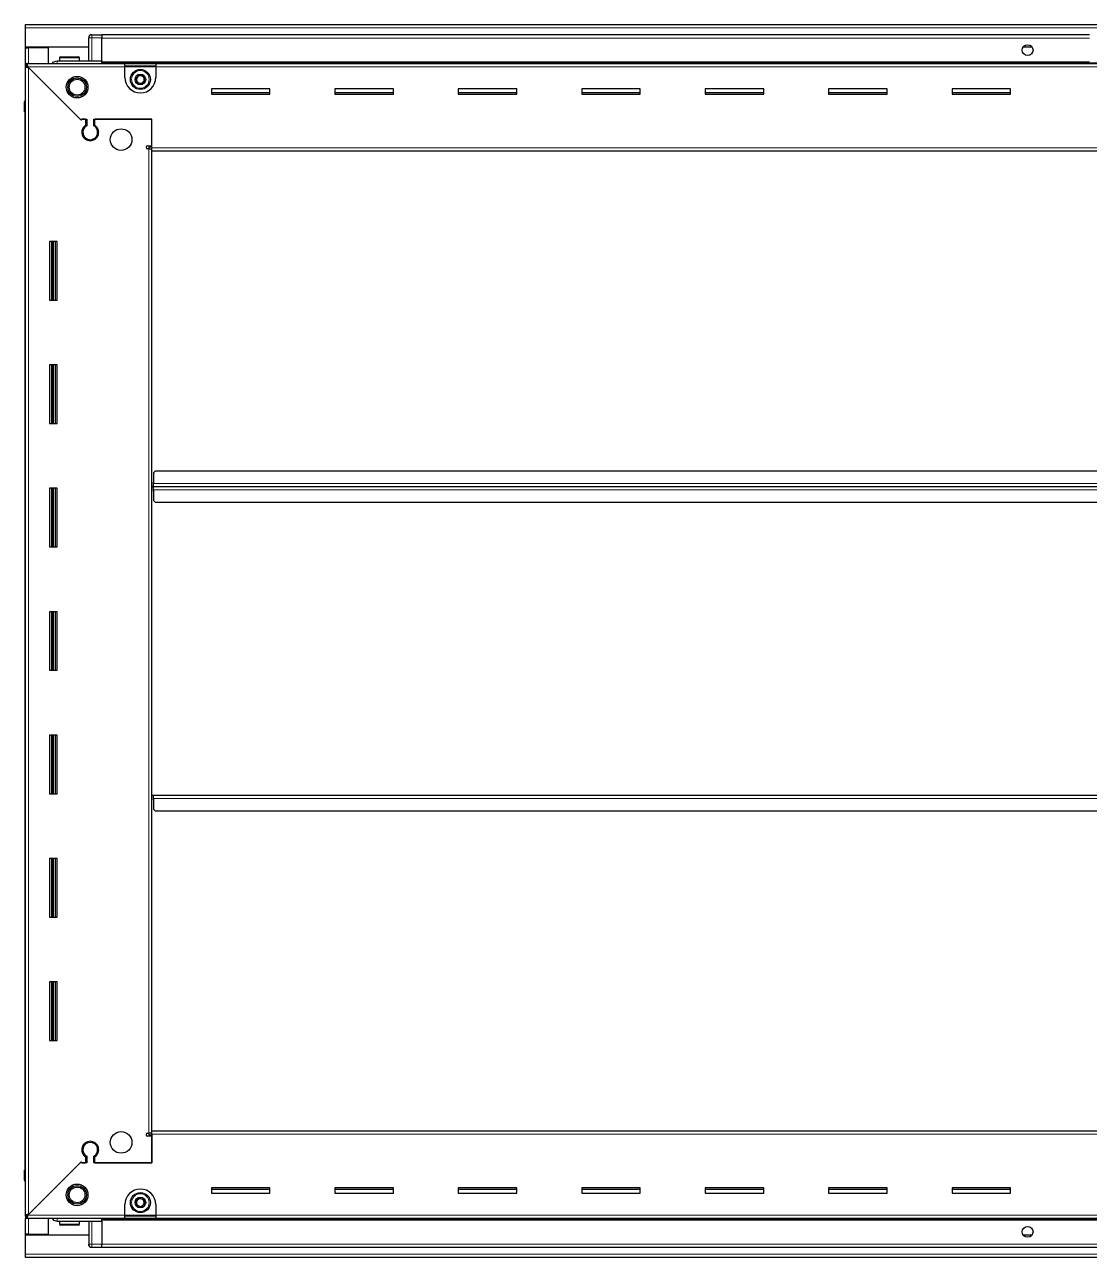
# Model space of a CAD drawing. Header units: millimetres. Extents: x 1256 to 6695, y -1166 to 2004.
# Drawn here: x 5219 to 5909, y 1048 to 1847 of the extents above; entities that cross this region are included whole.
import ezdxf

# ---------------------------------------------------------------- set-up
doc = ezdxf.new("R2010")
doc.units = ezdxf.units.MM

msp = doc.modelspace()

# ---------------------------------------------------------------- linework, layer by layer
at = {"color": 7, "linetype": 'Continuous', "lineweight": 25}
for p, q in [((5219.57, 1844.5), (5219.57, 1846.6)), ((5219.57, 1846.6), (6618.57, 1846.6)), ((5219.57, 1832.1), (5219.57, 1844.5)), ((5260.57, 1823.1), (5260.57, 1838.1)), ((5261.25, 1839.6), (5261.25, 1839.6)), ((5262.57, 1840.1), (5269.07, 1840.1)), ((5262.57, 1840.1), (5269.07, 1840.1)), ((5269.07, 1840.1), (5269.07, 1840.1)), ((5269.07, 1840.1), (5269.07, 1840.1)), ((5269.07, 1840.1), (5269.07, 1838.1)), ((5909.07, 1839.95), (5269.07, 1839.95)), ((5269.07, 1823.1), (5269.07, 1838.1)), ((5260.57, 1832.1), (5219.57, 1832.1)), ((5219.57, 1831.6), (5219.57, 1832.1)), ((5219.57, 1821.35), (5219.57, 1831.6)), ((5219.57, 1831.6), (5221.67, 1831.6)), ((5221.07, 1831.6), (5221.07, 1832.1)), ((5234.57, 1831.6), (5221.67, 1831.6)), ((5234.57, 1821.35), (5234.57, 1831.6)), ((5871.95, 1832.1), (5866.2, 1832.1)), ((5240.07, 1823.1), (5269.07, 1823.1)), ((5241.57, 1825), (5241.57, 1823.1)), ((5242.37, 1825.8), (5253.77, 1825.8)), ((5254.57, 1823.1), (5254.57, 1825)), ((5269, 1821.35), (5269.07, 1823.07)), ((5269.07, 1823.1), (5269.07, 1822.6)), ((5269.07, 1821.95), (6569.07, 1821.95)), ((5219.57, 1819.85), (5219.57, 1821.35)), ((5219.57, 1821.35), (5220.57, 1821.35)), ((5219.57, 1819.35), (5219.57, 1819.85)), ((5219.57, 1819.85), (5220.57, 1819.85)), ((5219.57, 1074.85), (5219.57, 1819.35)), ((5221.07, 1819.35), (5219.57, 1819.35)), ((5220.57, 1821.35), (5284.07, 1821.35)), ((5220.57, 1819.85), (5220.57, 1821.35)), ((5221.17, 1819.25), (5255.07, 1785.35)), ((5255.77, 1784.65), (5221.67, 1818.75)), ((5284.07, 1819.25), (5284.07, 1821.35)), ((5284.07, 1821.35), (5304.07, 1821.35)), ((5284.07, 1819.85), (5304.07, 1819.85)), ((5284.07, 1812.35), (5284.07, 1819.25)), ((5304.07, 1821.35), (5304.07, 1819.25)), ((5304.07, 1821.35), (6534.07, 1821.35)), ((5304.07, 1819.25), (5304.07, 1812.35)), ((5378.07, 1805.1), (5340.07, 1805.1)), ((5340.07, 1805.1), (5340.07, 1801.6)), ((5378.07, 1802.35), (5340.07, 1802.35)), ((5340.07, 1801.6), (5378.07, 1801.6)), ((5378.07, 1801.6), (5378.07, 1805.1)), ((5458.07, 1805.1), (5420.07, 1805.1)), ((5420.07, 1805.1), (5420.07, 1801.6)), ((5458.07, 1802.35), (5420.07, 1802.35)), ((5420.07, 1801.6), (5458.07, 1801.6)), ((5458.07, 1801.6), (5458.07, 1805.1)), ((5538.07, 1805.1), (5500.07, 1805.1)), ((5500.07, 1805.1), (5500.07, 1801.6)), ((5538.07, 1802.35), (5500.07, 1802.35)), ((5500.07, 1801.6), (5538.07, 1801.6)), ((5538.07, 1801.6), (5538.07, 1805.1)), ((5618.07, 1805.1), (5580.07, 1805.1)), ((5580.07, 1805.1), (5580.07, 1801.6)), ((5618.07, 1802.35), (5580.07, 1802.35)), ((5580.07, 1801.6), (5618.07, 1801.6)), ((5618.07, 1801.6), (5618.07, 1805.1)), ((5698.07, 1805.1), (5660.07, 1805.1)), ((5660.07, 1805.1), (5660.07, 1801.6)), ((5698.07, 1802.35), (5660.07, 1802.35)), ((5660.07, 1801.6), (5698.07, 1801.6)), ((5698.07, 1801.6), (5698.07, 1805.1)), ((5778.07, 1805.1), (5740.07, 1805.1)), ((5740.07, 1805.1), (5740.07, 1801.6)), ((5778.07, 1802.35), (5740.07, 1802.35)), ((5740.07, 1801.6), (5778.07, 1801.6)), ((5778.07, 1801.6), (5778.07, 1805.1)), ((5858.07, 1805.1), (5820.07, 1805.1)), ((5820.07, 1805.1), (5820.07, 1801.6)), ((5858.07, 1802.35), (5820.07, 1802.35)), ((5820.07, 1801.6), (5858.07, 1801.6)), ((5858.07, 1801.6), (5858.07, 1805.1)), ((5219.07, 1796.6), (5219.07, 1790.1)), ((5219.07, 1790.1), (5219.07, 1796.6)), ((5219.07, 1790.1), (5219.07, 1790.1)), ((5219.57, 1790.1), (5219.07, 1790.1)), ((5219.22, 1790.1), (5219.22, 1104.1)), ((5255.07, 1785.35), (5259.27, 1785.35)), ((5256.47, 1785.35), (5255.77, 1784.65)), ((5258.57, 1785.35), (5256.47, 1785.35)), ((5258.57, 1785.35), (5258.57, 1781.46)), ((5259.27, 1785.35), (5259.27, 1781.07)), ((5263.87, 1785.35), (5301.57, 1785.35)), ((5263.87, 1781.07), (5263.87, 1785.35)), ((5264.57, 1781.46), (5264.57, 1785.35)), ((5301.57, 1785.35), (5264.57, 1785.35)), ((5301.57, 1766.7), (5301.57, 1785.35)), ((5301.57, 1768.1), (5301.57, 1785.35)), ((5259.57, 1772.49), (5259.57, 1771.73)), ((5298.72, 1768.1), (5301.57, 1768.1)), ((5299.47, 1766.1), (5298.72, 1766.1)), ((5299.47, 1766.1), (5301.57, 1766.1)), ((5301.57, 1767.1), (5299.57, 1767.1)), ((5299.57, 1767.1), (5299.57, 1766.1)), ((5301.57, 1764.6), (5301.57, 1766.7)), ((6536.57, 1764.6), (5301.57, 1764.6)), ((5301.57, 1129.6), (5301.57, 1764.6)), ((5240.07, 1706.1), (5235.07, 1706.1)), ((5235.07, 1706.1), (5235.07, 1668.1)), ((5237.22, 1668.1), (5237.22, 1706.1)), ((5239.01, 1668.1), (5239.01, 1706.1)), ((5239.05, 1668.1), (5239.05, 1706.1)), ((5240.07, 1668.1), (5240.07, 1706.1)), ((5235.07, 1668.1), (5240.07, 1668.1)), ((5240.07, 1626.1), (5235.07, 1626.1)), ((5235.07, 1626.1), (5235.07, 1588.1)), ((5237.22, 1588.1), (5237.22, 1626.1)), ((5239.01, 1588.1), (5239.01, 1626.1)), ((5239.05, 1588.1), (5239.05, 1626.1)), ((5240.07, 1588.1), (5240.07, 1626.1)), ((5235.07, 1588.1), (5240.07, 1588.1)), ((5303.57, 1557.1), (5302.57, 1556.1)), ((5302.57, 1556.1), (5302.57, 1549.2)), ((6534.57, 1557.1), (5303.57, 1557.1)), ((5240.07, 1546.1), (5235.07, 1546.1)), ((5235.07, 1546.1), (5235.07, 1508.1)), ((5237.22, 1508.1), (5237.22, 1546.1)), ((5239.01, 1508.1), (5239.01, 1546.1)), ((5239.05, 1508.1), (5239.05, 1546.1)), ((5240.07, 1508.1), (5240.07, 1546.1)), ((5302.32, 1547.1), (5301.57, 1547.1)), ((5302.57, 1549.95), (5302.32, 1549.95)), ((5302.32, 1549.95), (5302.32, 1547.1)), ((5302.32, 1547.1), (5302.32, 1544.25)), ((5302.32, 1544.25), (5302.57, 1544.25)), ((5302.57, 1547.1), (5302.57, 1549.2)), ((6535.57, 1547.1), (5302.57, 1547.1)), ((5302.57, 1545), (5302.57, 1547.1)), ((5302.57, 1545), (5302.57, 1538.1)), ((5302.57, 1538.1), (5303.57, 1537.1)), ((5303.57, 1537.1), (6534.57, 1537.1)), ((5235.07, 1508.1), (5240.07, 1508.1)), ((5240.07, 1466.1), (5235.07, 1466.1)), ((5235.07, 1466.1), (5235.07, 1428.1)), ((5237.22, 1428.1), (5237.22, 1466.1)), ((5239.01, 1428.1), (5239.01, 1466.1)), ((5239.05, 1428.1), (5239.05, 1466.1)), ((5240.07, 1428.1), (5240.07, 1466.1)), ((5235.07, 1428.1), (5240.07, 1428.1)), ((5240.07, 1386.1), (5235.07, 1386.1)), ((5235.07, 1386.1), (5235.07, 1348.1)), ((5237.22, 1348.1), (5237.22, 1386.1)), ((5239.01, 1348.1), (5239.01, 1386.1)), ((5239.05, 1348.1), (5239.05, 1386.1)), ((5240.07, 1348.1), (5240.07, 1386.1)), ((5235.07, 1348.1), (5240.07, 1348.1)), ((5301.57, 1347.1), (5302.32, 1347.1)), ((5302.32, 1347.1), (5302.32, 1344.25)), ((5302.32, 1344.25), (5302.57, 1344.25)), ((5302.57, 1345), (5302.57, 1347.1)), ((5302.57, 1347.1), (6535.57, 1347.1)), ((5302.57, 1345), (5302.57, 1338.1)), ((5302.57, 1338.1), (5303.57, 1337.1)), ((5303.57, 1337.1), (6534.57, 1337.1)), ((5240.07, 1306.1), (5235.07, 1306.1)), ((5235.07, 1306.1), (5235.07, 1268.1)), ((5237.22, 1268.1), (5237.22, 1306.1)), ((5239.01, 1268.1), (5239.01, 1306.1)), ((5239.05, 1268.1), (5239.05, 1306.1)), ((5240.07, 1268.1), (5240.07, 1306.1)), ((5235.07, 1268.1), (5240.07, 1268.1)), ((5240.07, 1226.1), (5235.07, 1226.1)), ((5235.07, 1226.1), (5235.07, 1188.1)), ((5237.22, 1188.1), (5237.22, 1226.1)), ((5239.01, 1188.1), (5239.01, 1226.1)), ((5239.05, 1188.1), (5239.05, 1226.1)), ((5240.07, 1188.1), (5240.07, 1226.1)), ((5235.07, 1188.1), (5240.07, 1188.1)), ((5298.72, 1128.1), (5299.47, 1128.1)), ((5301.57, 1128.1), (5299.47, 1128.1)), ((5299.57, 1128.1), (5299.57, 1127.1)), ((5299.57, 1127.1), (5301.57, 1127.1)), ((5301.57, 1129.6), (6536.57, 1129.6)), ((5301.57, 1127.5), (5301.57, 1129.6)), ((5301.57, 1127.5), (5301.57, 1108.85)), ((5259.57, 1122.48), (5259.57, 1121.72)), ((5301.57, 1126.1), (5298.72, 1126.1)), ((5301.57, 1108.85), (5301.57, 1126.1)), ((5258.57, 1112.74), (5258.57, 1108.85)), ((5259.27, 1113.14), (5259.27, 1108.85)), ((5263.87, 1108.85), (5263.87, 1113.14)), ((5264.57, 1108.85), (5264.57, 1112.74)), ((5219.07, 1104.1), (5219.07, 1104.1)), ((5219.07, 1097.6), (5219.07, 1104.1)), ((5219.07, 1104.1), (5219.07, 1104.1)), ((5219.07, 1104.1), (5219.07, 1097.6)), ((5219.57, 1104.1), (5219.07, 1104.1)), ((5255.07, 1108.85), (5221.17, 1074.95)), ((5221.67, 1075.45), (5255.77, 1109.55)), ((5259.27, 1108.85), (5255.07, 1108.85)), ((5255.77, 1109.55), (5256.47, 1108.85)), ((5256.47, 1108.85), (5258.57, 1108.85)), ((5301.57, 1108.85), (5263.87, 1108.85)), ((5264.57, 1108.85), (5301.57, 1108.85)), ((5219.57, 1096.28), (5219.57, 1096.28)), ((5378.07, 1092.6), (5340.07, 1092.6)), ((5340.07, 1092.6), (5340.07, 1089.1)), ((5340.07, 1091.85), (5378.07, 1091.85)), ((5340.07, 1089.1), (5378.07, 1089.1)), ((5378.07, 1089.1), (5378.07, 1092.6)), ((5458.07, 1092.6), (5420.07, 1092.6)), ((5420.07, 1092.6), (5420.07, 1089.1)), ((5420.07, 1091.85), (5458.07, 1091.85)), ((5420.07, 1089.1), (5458.07, 1089.1)), ((5458.07, 1089.1), (5458.07, 1092.6)), ((5538.07, 1092.6), (5500.07, 1092.6)), ((5500.07, 1092.6), (5500.07, 1089.1)), ((5500.07, 1091.85), (5538.07, 1091.85)), ((5500.07, 1089.1), (5538.07, 1089.1)), ((5538.07, 1089.1), (5538.07, 1092.6)), ((5618.07, 1092.6), (5580.07, 1092.6)), ((5580.07, 1092.6), (5580.07, 1089.1)), ((5580.07, 1091.85), (5618.07, 1091.85)), ((5580.07, 1089.1), (5618.07, 1089.1)), ((5618.07, 1089.1), (5618.07, 1092.6)), ((5698.07, 1092.6), (5660.07, 1092.6)), ((5660.07, 1092.6), (5660.07, 1089.1)), ((5660.07, 1091.85), (5698.07, 1091.85)), ((5660.07, 1089.1), (5698.07, 1089.1)), ((5698.07, 1089.1), (5698.07, 1092.6)), ((5778.07, 1092.6), (5740.07, 1092.6)), ((5740.07, 1092.6), (5740.07, 1089.1)), ((5740.07, 1091.85), (5778.07, 1091.85)), ((5740.07, 1089.1), (5778.07, 1089.1)), ((5778.07, 1089.1), (5778.07, 1092.6)), ((5858.07, 1092.6), (5820.07, 1092.6)), ((5820.07, 1092.6), (5820.07, 1089.1)), ((5820.07, 1091.85), (5858.07, 1091.85)), ((5820.07, 1089.1), (5858.07, 1089.1)), ((5858.07, 1089.1), (5858.07, 1092.6)), ((5284.07, 1074.95), (5284.07, 1081.85)), ((5304.07, 1081.85), (5304.07, 1074.95)), ((5219.57, 1074.35), (5219.57, 1074.85)), ((5221.07, 1074.85), (5219.57, 1074.85)), ((5219.57, 1074.35), (5219.57, 1072.85)), ((5220.57, 1074.35), (5219.57, 1074.35)), ((5219.57, 1062.6), (5219.57, 1072.85)), ((5220.57, 1072.85), (5219.57, 1072.85)), ((5220.57, 1074.35), (5220.57, 1072.85)), ((5284.07, 1072.85), (5220.57, 1072.85)), ((5234.57, 1062.6), (5234.57, 1072.85)), ((5240.07, 1071.1), (5269.07, 1071.1)), ((5241.57, 1071.1), (5241.57, 1069.2)), ((5254.57, 1069.2), (5254.57, 1071.1)), ((5260.57, 1071.1), (5260.57, 1056.1)), ((5269.07, 1071.14), (5269, 1072.85)), ((6569.07, 1072.25), (5269.07, 1072.25)), ((5269.07, 1071.1), (5269.07, 1071.6)), ((5269.07, 1071.1), (5269.07, 1056.1)), ((5284.07, 1072.85), (5284.07, 1074.95)), ((5304.07, 1074.35), (5284.07, 1074.35)), ((5304.07, 1072.85), (5284.07, 1072.85)), ((5304.07, 1074.95), (5304.07, 1072.85)), ((6534.07, 1072.85), (5304.07, 1072.85)), ((5246.15, 1068.4), (5242.37, 1068.4)), ((5253.77, 1068.4), (5246.15, 1068.4)), ((5221.67, 1062.6), (5219.57, 1062.6)), ((5219.57, 1062.1), (5219.57, 1062.6)), ((5219.57, 1049.7), (5219.57, 1062.1)), ((5219.57, 1062.1), (5260.57, 1062.1)), ((5221.07, 1062.1), (5221.07, 1062.6)), ((5221.67, 1062.6), (5234.57, 1062.6)), ((5260.57, 1056.1), (5260.57, 1056.1)), ((5269.07, 1054.1), (5269.07, 1056.1)), ((5866.2, 1062.1), (5871.95, 1062.1)), ((5219.57, 1047.6), (5219.57, 1049.7)), ((6618.57, 1047.6), (5219.57, 1047.6)), ((5262.57, 1054.1), (5269.07, 1054.1)), ((5262.57, 1054.1), (5269.07, 1054.1)), ((5269.07, 1054.25), (6569.07, 1054.25)), ((5269.07, 1054.1), (5269.07, 1054.1))]:
    msp.add_line(p, q, dxfattribs=at)
at = {"color": 8, "linetype": 'Continuous', "lineweight": 18}
for p, q in [((6618.57, 1844.5), (5219.57, 1844.5)), ((5260.57, 1838.1), (5262.57, 1838.1)), ((5262.57, 1840.1), (5262.57, 1838.1)), ((5262.57, 1838.1), (5262.57, 1823.1)), ((5269.07, 1838.1), (5262.57, 1838.1)), ((5909.07, 1837.95), (5269.07, 1837.95)), ((5221.67, 1831.6), (5221.67, 1832.1)), ((5221.67, 1821.35), (5221.67, 1831.6)), ((5241.57, 1825), (5254.57, 1825)), ((5909.07, 1822.6), (5269.07, 1822.6)), ((5284.07, 1819.25), (5221.17, 1819.25)), ((5221.67, 1818.75), (5221.67, 1075.45)), ((6569.07, 1821.37), (5269.07, 1821.37)), ((5284.07, 1819.25), (5304.07, 1819.25)), ((6534.07, 1819.25), (5304.07, 1819.25)), ((5219.57, 1796.6), (5219.07, 1796.6)), ((5299.47, 1128.1), (5299.47, 1766.1)), ((5301.57, 1766.7), (6536.57, 1766.7)), ((5236.57, 1706.1), (5236.57, 1668.1)), ((5237.81, 1706.1), (5237.81, 1668.1)), ((5236.57, 1626.1), (5236.57, 1588.1)), ((5237.81, 1626.1), (5237.81, 1588.1)), ((5236.57, 1546.1), (5236.57, 1508.1)), ((5237.81, 1546.1), (5237.81, 1508.1)), ((6535.57, 1549.2), (5302.57, 1549.2)), ((5302.57, 1545), (6535.57, 1545)), ((5236.57, 1466.1), (5236.57, 1428.1)), ((5237.81, 1466.1), (5237.81, 1428.1)), ((5236.57, 1386.1), (5236.57, 1348.1)), ((5237.81, 1386.1), (5237.81, 1348.1)), ((5302.57, 1345), (6535.57, 1345)), ((5236.57, 1306.1), (5236.57, 1268.1)), ((5237.81, 1306.1), (5237.81, 1268.1)), ((5236.57, 1226.1), (5236.57, 1188.1)), ((5237.81, 1226.1), (5237.81, 1188.1)), ((6536.57, 1127.5), (5301.57, 1127.5)), ((5219.57, 1097.6), (5219.07, 1097.6)), ((5221.17, 1074.95), (5284.07, 1074.95)), ((5221.67, 1062.6), (5221.67, 1072.85)), ((5262.57, 1056.1), (5262.57, 1071.1)), ((5269.07, 1072.84), (6569.07, 1072.84)), ((5269.07, 1071.6), (6569.07, 1071.6)), ((5304.07, 1074.95), (5284.07, 1074.95)), ((5304.07, 1074.95), (6534.07, 1074.95)), ((5245.88, 1069.2), (5241.57, 1069.2)), ((5254.57, 1069.2), (5245.88, 1069.2)), ((5221.67, 1062.1), (5221.67, 1062.6)), ((5260.57, 1056.1), (5262.57, 1056.1)), ((5262.57, 1054.1), (5262.57, 1056.1)), ((5269.07, 1056.1), (5262.57, 1056.1)), ((5269.07, 1056.25), (6569.07, 1056.25)), ((6618.57, 1049.7), (5219.57, 1049.7))]:
    msp.add_line(p, q, dxfattribs=at)
at = {"color": 7, "linetype": 'Continuous', "lineweight": 25, "flags": 128}
msp.add_lwpolyline([(5260.72, 1055.35), (5260.61, 1055.71), (5260.57, 1056.1)], dxfattribs=at)
at = {"color": 7, "linetype": 'Continuous', "lineweight": 25}
for centre, radius in [((5869.07, 1830.1), 3.5), ((5294.07, 1811.1), 6.5), ((5294.07, 1811.1), 3.46), ((5253.07, 1806.1), 7), ((5253.07, 1806.1), 6.03), ((5253.07, 1806.1), 5.1), ((5281.57, 1772.1), 7), ((5281.57, 1122.1), 7), ((5253.07, 1088.1), 7), ((5253.07, 1088.1), 6.02), ((5253.07, 1088.1), 5.1), ((5294.07, 1083.1), 6.5), ((5294.07, 1083.1), 3.46), ((5869.07, 1064.1), 3.5)]:
    msp.add_circle(centre, radius, dxfattribs=at)
at = {"color": 8, "linetype": 'Continuous', "lineweight": 18}
for centre in [(5294.07, 1811.1), (5294.07, 1083.1)]:
    msp.add_circle(centre, 5.7, dxfattribs=at)
at = {"color": 7, "linetype": 'Continuous', "lineweight": 25}
for centre, radius, start, end in [((5262.57, 1838.1), 2, 90, 180), ((5262.57, 1838.1), 2, 90, 131.40962), ((5242.37, 1825), 0.8, 90, 180), ((5253.77, 1825), 0.8, 0, 90), ((5260.37, 1823.3), 0.2, 270, 0), ((5294.07, 1812.35), 10, 180, 270), ((5294.07, 1811.1), 2.5, 134.01559, 194.01559), ((5294.07, 1811.1), 2.5, 194.01559, 254.01559), ((5294.07, 1811.1), 2.5, 74.01559, 134.01559), ((5294.07, 1811.1), 2.5, 254.01559, 314.01559), ((5294.07, 1812.35), 10, 270, 0), ((5294.07, 1811.1), 2.5, 14.01559, 74.01559), ((5294.07, 1811.1), 2.5, 314.01559, 14.01559), ((5221.07, 1796.6), 2, 138.57492, 180), ((5221.07, 1796.6), 2, 138.59038, 180), ((5261.57, 1776.85), 5.5, 123.05573, 56.94427), ((5261.57, 1776.85), 4.8, 118.63099, 61.36901), ((5298.72, 1767.1), 1, 90, 270), ((5298.72, 1127.1), 1, 90, 270), ((5261.57, 1117.35), 5.5, 303.05573, 236.94427), ((5261.57, 1117.35), 4.8, 298.63099, 241.36901), ((5221.07, 1097.6), 2, 180, 221.39416), ((5294.07, 1081.85), 10, 90, 180), ((5294.07, 1081.85), 10, 0, 90), ((5294.07, 1083.1), 2.5, 127.47401, 187.47401), ((5294.07, 1083.1), 2.5, 187.47401, 247.47401), ((5294.07, 1083.1), 2.5, 67.47401, 127.47401), ((5294.07, 1083.1), 2.5, 247.47401, 307.47401), ((5294.07, 1083.1), 2.5, 7.47401, 67.47401), ((5294.07, 1083.1), 2.5, 307.47401, 7.47401), ((5260.37, 1070.9), 0.2, 0, 90), ((5242.37, 1069.2), 0.8, 180, 270), ((5253.77, 1069.2), 0.8, 270, 0), ((5262.57, 1056.1), 2, 180, 270)]:
    msp.add_arc(centre, radius, start, end, dxfattribs=at)
for points, knots in [([(5236.86, 1821.35), (5236.98, 1821.55), (5237.37, 1822.2), (5238.52, 1822.91), (5239.56, 1823.04), (5240.07, 1823.1)], [0, 0, 0, 0, 0.1822499, 0.5911249, 1, 1, 1, 1]), ([(5269.07, 1823.1), (5269.07, 1823.07), (5269.07, 1822.99), (5269.07, 1822.37), (5269.07, 1821.79), (5269.07, 1821.4), (5269.07, 1821.37)], [0, 0, 0, 0, 0.324279, 0.648558, 0.972836, 1, 1, 1, 1]), ([(5219.57, 1819.35), (5219.6, 1819.31), (5219.65, 1819.22), (5220.04, 1819.09), (5220.6, 1818.95), (5221.18, 1818.84), (5221.55, 1818.78), (5221.67, 1818.75)], [0, 0, 0, 0, 0.230255, 0.448522, 0.666786, 0.88505, 1, 1, 1, 1]), ([(5221.17, 1819.25), (5221.13, 1819.51), (5221.04, 1820), (5220.9, 1820.64), (5220.77, 1821.11), (5220.66, 1821.33), (5220.6, 1821.35), (5220.57, 1821.35)], [0, 0, 0, 0, 0.230255, 0.448522, 0.666786, 0.88505, 1, 1, 1, 1]), ([(5291.3, 1811.9), (5291.67, 1812.26), (5292.36, 1812.93), (5293.05, 1813.59), (5293.37, 1813.91)], [0, 0, 0, 0, 0.534686, 1, 1, 1, 1]), ([(5293.37, 1813.91), (5293.87, 1813.76), (5294.8, 1813.5), (5295.72, 1813.23), (5296.15, 1813.11)], [0, 0, 0, 0, 0.534686, 1, 1, 1, 1]), ([(5292, 1809.1), (5291.91, 1809.43), (5291.71, 1810.23), (5291.47, 1811.2), (5291.33, 1811.78), (5291.3, 1811.9)], [0, 0, 0, 0, 0.362901, 0.866875, 1, 1, 1, 1]), ([(5294.77, 1808.3), (5294.28, 1808.45), (5293.35, 1808.71), (5292.43, 1808.98), (5292, 1809.1)], [0, 0, 0, 0, 0.534686, 1, 1, 1, 1]), ([(5296.85, 1810.31), (5296.48, 1809.95), (5295.78, 1809.28), (5295.09, 1808.61), (5294.77, 1808.3)], [0, 0, 0, 0, 0.5346859, 1, 1, 1, 1]), ([(5296.15, 1813.11), (5296.18, 1812.99), (5296.32, 1812.41), (5296.57, 1811.44), (5296.76, 1810.64), (5296.85, 1810.31)], [0, 0, 0, 0, 0.133125, 0.637099, 1, 1, 1, 1]), ([(5291.41, 1084.21), (5291.51, 1084.29), (5291.98, 1084.65), (5292.77, 1085.26), (5293.42, 1085.76), (5293.7, 1085.97)], [0, 0, 0, 0, 0.133125, 0.637099, 1, 1, 1, 1]), ([(5291.78, 1081.35), (5291.71, 1081.86), (5291.59, 1082.82), (5291.46, 1083.77), (5291.41, 1084.21)], [0, 0, 0, 0, 0.534686, 1, 1, 1, 1]), ([(5294.45, 1080.24), (5293.97, 1080.44), (5293.08, 1080.81), (5292.19, 1081.18), (5291.78, 1081.35)], [0, 0, 0, 0, 0.534686, 1, 1, 1, 1]), ([(5293.7, 1085.97), (5294.17, 1085.77), (5295.06, 1085.4), (5295.95, 1085.03), (5296.36, 1084.86)], [0, 0, 0, 0, 0.534686, 1, 1, 1, 1]), ([(5296.74, 1082), (5296.47, 1081.79), (5295.81, 1081.29), (5295.02, 1080.68), (5294.55, 1080.32), (5294.45, 1080.24)], [0, 0, 0, 0, 0.362901, 0.866875, 1, 1, 1, 1]), ([(5296.36, 1084.86), (5296.43, 1084.35), (5296.56, 1083.39), (5296.68, 1082.44), (5296.74, 1082)], [0, 0, 0, 0, 0.534686, 1, 1, 1, 1]), ([(5221.67, 1075.45), (5221.42, 1075.41), (5220.93, 1075.32), (5220.28, 1075.19), (5219.82, 1075.05), (5219.6, 1074.94), (5219.58, 1074.88), (5219.57, 1074.85)], [0, 0, 0, 0, 0.230255, 0.448522, 0.666786, 0.88505, 1, 1, 1, 1]), ([(5220.57, 1072.85), (5220.62, 1072.88), (5220.71, 1072.93), (5220.84, 1073.33), (5220.97, 1073.88), (5221.08, 1074.46), (5221.15, 1074.83), (5221.17, 1074.95)], [0, 0, 0, 0, 0.230255, 0.448522, 0.666786, 0.88505, 1, 1, 1, 1]), ([(5236.86, 1072.85), (5236.98, 1072.65), (5237.37, 1072.01), (5238.52, 1071.3), (5239.56, 1071.17), (5240.07, 1071.1)], [0, 0, 0, 0, 0.18225, 0.591125, 1, 1, 1, 1]), ([(5269.07, 1071.1), (5269.07, 1071.14), (5269.07, 1071.22), (5269.07, 1071.84), (5269.07, 1072.41), (5269.07, 1072.81), (5269.07, 1072.84)], [0, 0, 0, 0, 0.3242788, 0.6485576, 0.9728365, 1, 1, 1, 1])]:
    msp.add_open_spline(points, degree=3, knots=knots, dxfattribs=at)
at = {"color": 8, "linetype": 'Continuous', "lineweight": 18}
for points in [[(5240.07, 1823.1), (5240.07, 1823.06), (5240.07, 1822.99), (5240.07, 1822.55), (5240.07, 1822.09), (5240.07, 1821.68), (5240.07, 1821.41), (5240.07, 1821.35)], [(5240.07, 1071.1), (5240.07, 1071.15), (5240.07, 1071.22), (5240.07, 1071.66), (5240.07, 1072.11), (5240.07, 1072.53), (5240.07, 1072.8), (5240.07, 1072.85)]]:
    msp.add_open_spline(points, degree=3, knots=[0, 0, 0, 0, 0.359753, 0.553414, 0.751185, 0.948956, 1, 1, 1, 1], dxfattribs=at)
at = {"color": 7, "linetype": 'Continuous', "lineweight": 25}
for points in [[(5221.17, 1819.25), (5221.12, 1819.33), (5221.02, 1819.49), (5220.87, 1819.69), (5220.72, 1819.83), (5220.62, 1819.85), (5220.57, 1819.85)], [(5221.07, 1819.35), (5221.08, 1819.3), (5221.1, 1819.2), (5221.24, 1819.05), (5221.44, 1818.9), (5221.59, 1818.8), (5221.67, 1818.75)], [(5220.57, 1074.35), (5220.62, 1074.36), (5220.72, 1074.38), (5220.87, 1074.52), (5221.02, 1074.72), (5221.12, 1074.88), (5221.17, 1074.95)], [(5221.67, 1075.45), (5221.59, 1075.4), (5221.44, 1075.3), (5221.24, 1075.15), (5221.1, 1075), (5221.08, 1074.9), (5221.07, 1074.85)]]:
    msp.add_open_spline(points, degree=3, dxfattribs=at)

doc.saveas('drawing.dxf')
